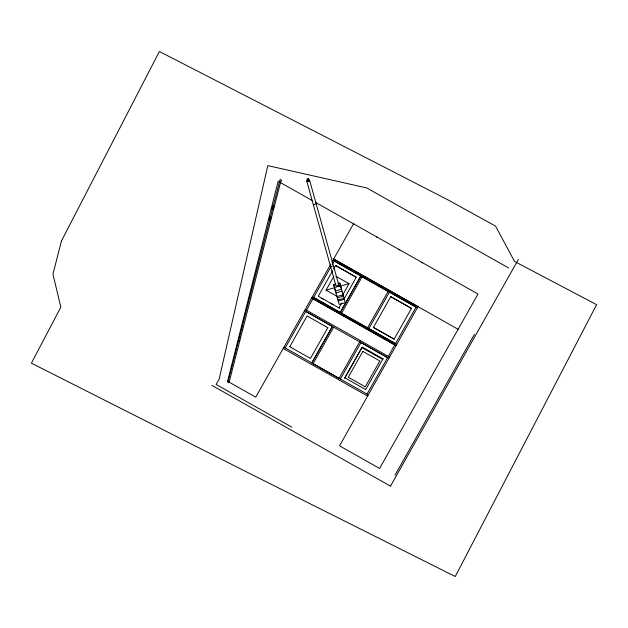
<?xml version="1.0" encoding="UTF-8"?>
<svg xmlns="http://www.w3.org/2000/svg" width="628" height="628" viewBox="0 0 628 628"><rect width="100%" height="100%" fill="white"/><g stroke="black" fill="none" stroke-linecap="round" stroke-linejoin="round"><path stroke-width="0.94" d="M229.244 381.738L280.645 181.955L281.587 180.283L280.08 179.427L227.87 382.279L228.686 382.735L229.244 381.738L228.09 381.439M308.01 180.103L308.403 178.76L306.974 179.161L307.634 181.516M330.885 263.956L255.729 397.171L227.603 381.298L278.149 181.296L312.022 200.411M332 261.978L353.525 223.819L354.561 224.431M285.183 347.928L305.773 311.425L332.393 326.458L311.81 362.945L332.416 326.45M306.456 310.224L312.925 298.747M330.877 266.924L313.639 297.484L340.266 312.509L360.872 276.014M332.314 264.38L334.229 260.981L360.849 276.014L340.266 312.509M289.728 346.758L307.1 315.963L327.808 327.706M332.667 270.644L318.27 296.22L339.575 308.246M333.633 268.965L335.572 265.526L356.296 277.231L343.759 299.43M337.503 296.565L326.065 290.12L333.908 276.202M342.613 295.136L349.074 283.683L336.004 276.304M327.832 327.667L310.468 358.455L289.751 346.719M338.939 307.971L341.836 302.845M313.082 363.698L333.688 327.172M341.538 313.254L362.144 276.728M339.081 378.386L360.394 340.604M367.545 327.926L388.151 291.4M340.392 379.069L360.967 342.558L387.602 357.599L367.019 394.086M344.497 378.291L361.806 347.622L382.782 359.467M411.489 308.372L394.125 339.151L373.385 327.455L390.757 296.659L411.473 308.395L390.734 296.699M383.033 358.808L365.677 389.58L344.945 377.883L362.301 347.103L383.017 358.839M388.3 356.398L394.776 344.905M394.965 475.208L474.47 334.269M390.632 485.891L518.398 259.395M306.919 181.712L309.777 180.919M313.341 204.752L316.198 203.959M330.618 266.688L333.468 265.895M335.376 290.78L333.688 284.712L335.964 284.076M338.021 283.503L339.764 283.016L345.251 302.704L339.175 304.399L333.688 284.712M338.869 285.253L336.019 286.054L306.582 180.503M334.481 287.546L340.549 285.858M326.065 290.12L334.536 287.757M340.604 286.046L349.074 283.683M335.438 290.984L341.506 289.288M335.972 292.923L342.048 291.227M336.977 296.495L343.045 294.807M337.354 297.845L343.422 296.157M337.942 299.98L344.018 298.292M338.241 301.048L344.317 299.36M279.491 181.657L280.645 181.955M242.29 326.387L243.46 326.693M241.505 329.457L242.675 329.755M239.488 337.134L240.657 337.432M238.703 340.203L239.872 340.502M508.531 267.905L366.807 187.96L267.811 165.619L219.156 379.092L216.134 384.454L291.887 427.189M315.413 202.318L477.994 294.03L379.595 468.457L339.52 445.849L418.052 306.613L333.656 259.026L458.11 329.268M376.384 236.74L377.436 237.337M398.749 249.355L399.8 249.952M421.624 262.261L422.675 262.857M332.958 260.267L417.345 307.869M361.916 276.658L388.489 291.643M356.021 277.097L335.556 265.55L337.197 266.484M373.409 327.416L394.141 339.128M321.512 298.174L323.185 299.116M330.634 303.316L333.138 304.729M312.375 296.754L396.763 344.356M340.91 312.901L368.204 328.263M305.208 309.471L389.588 357.073M304.509 310.711L388.889 358.313M283.927 347.198L368.306 394.8M313.301 363.84L338.877 378.26M283.212 348.462L367.592 396.064M211.895 385.38L390.498 486.135M309.439 179.702L339.144 286.25M339.756 283.016L341.451 289.092M308.403 178.76L309.062 181.115M307.689 178.964L307.846 179.529M61.481 240.909L52.94 274.138L60.83 307.147L31.4 363.165L246.357 471.816L455.261 576.512L596.6 304.659L514.52 261.452L495.57 226.127L448.777 200.308L159.379 51.488L61.481 240.909M269.836 216.896L269.043 219.965L270.213 220.263L271.006 217.194L269.836 216.896M272.638 206.149L271.846 209.218L273.015 209.516L273.808 206.447L272.638 206.149M389.423 292.114L368.848 328.625L395.467 343.649L416.058 307.147L389.439 292.122M362.858 351.397L348.273 377.24L365.276 386.824L379.846 360.99L362.858 351.397M396.056 345.612L311.669 298.01L396.048 345.62"/></g></svg>
